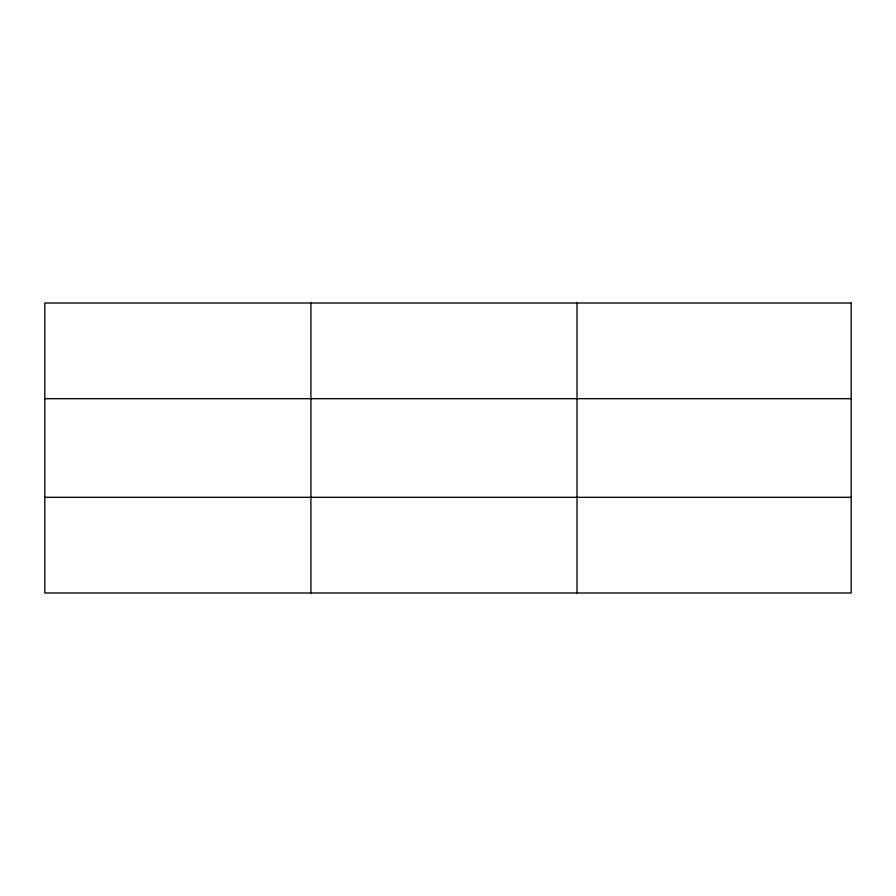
<?xml version="1.0" encoding="UTF-8"?>
<svg xmlns="http://www.w3.org/2000/svg" width="896" height="896" viewBox="0 0 896 896"><rect width="100%" height="100%" fill="white"/><g stroke="black" fill="none" stroke-linecap="round" stroke-linejoin="round"><path stroke-width="1.34" d="M310.912 303.005L310.912 592.995M577.024 303.005L577.024 592.995M44.8 398.698L851.2 398.698M44.8 497.302L851.2 497.302M851.2 303.005L851.2 592.995L44.8 592.995L44.8 303.005L851.2 303.005"/></g></svg>
